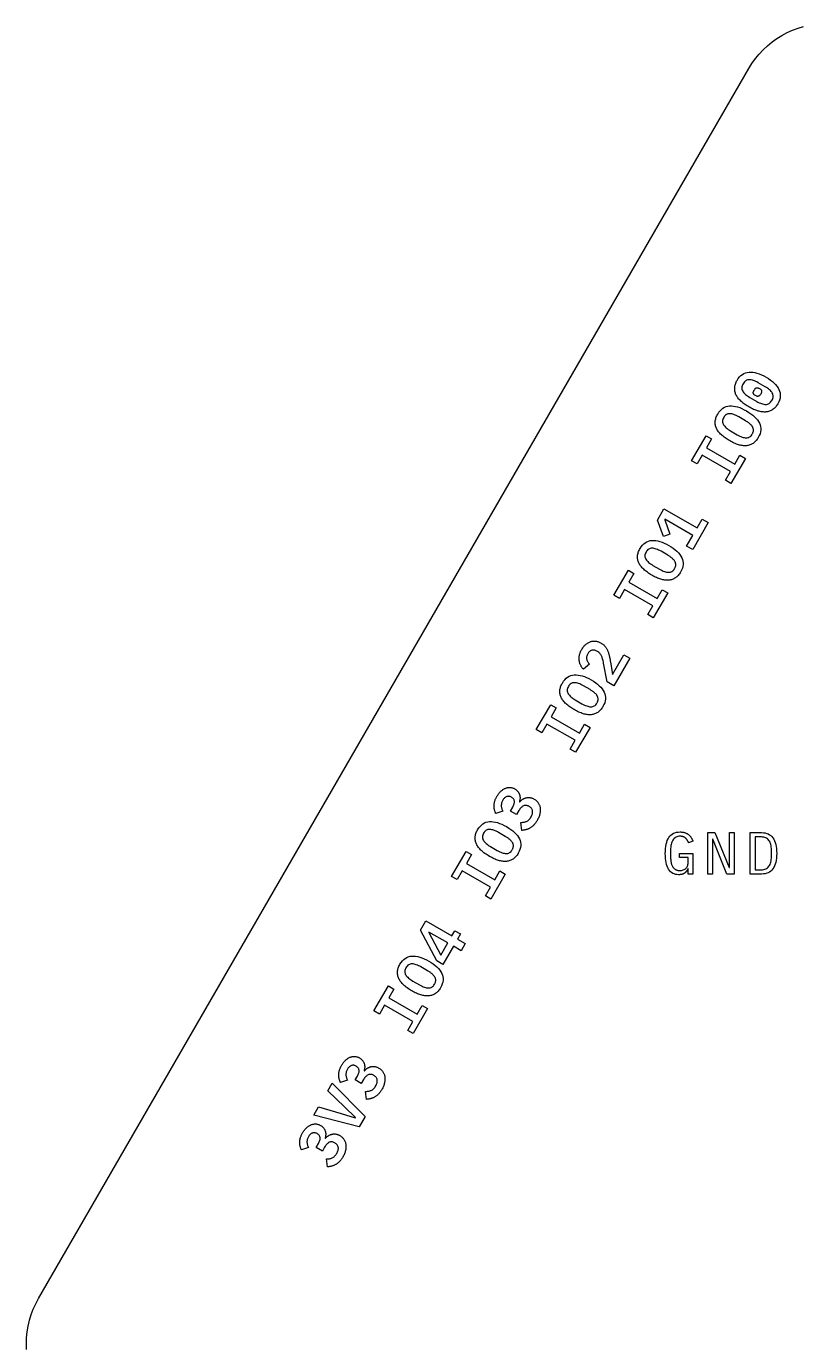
# Model space of a CAD drawing. Header units: metres. Extents: x 0 to 107, y 0 to 94.
# Drawn here: x 0 to 27.52, y 46.77 to 93.42 of the extents above; entities that cross this region are included whole.
import ezdxf

# ---------------------------------------------------------------- set-up
doc = ezdxf.new("R2010")
doc.units = ezdxf.units.M
doc.layers.add('ENGRAVE', color=7, linetype='Continuous')
doc.layers.add('OUTLINE', color=7, linetype='Continuous')

msp = doc.modelspace()

# ---------------------------------------------------------------- linework, layer by layer
at = {"layer": 'ENGRAVE'}
for points in [[(26.34, 79.802), (26.311, 79.79), (26.282, 79.781), (26.251, 79.773), (26.22, 79.768), (26.188, 79.764), (26.155, 79.762), (26.122, 79.761), (26.088, 79.763), (26.053, 79.766), (26.018, 79.771), (25.982, 79.778), (25.945, 79.787), (25.908, 79.798), (25.87, 79.81), (25.831, 79.824), (25.791, 79.84), (25.751, 79.857), (25.711, 79.876), (25.67, 79.897), (25.628, 79.919), (25.585, 79.943), (25.544, 79.968), (25.504, 79.993), (25.466, 80.018), (25.429, 80.043), (25.394, 80.069), (25.361, 80.096), (25.329, 80.122), (25.299, 80.149), (25.271, 80.177), (25.245, 80.204), (25.221, 80.232), (25.198, 80.26), (25.178, 80.288), (25.159, 80.317), (25.143, 80.346), (25.128, 80.375), (25.116, 80.405), (25.105, 80.435), (25.097, 80.465), (25.09, 80.496), (25.085, 80.526), (25.082, 80.558), (25.082, 80.589), (25.083, 80.621), (25.086, 80.653), (25.092, 80.685), (25.099, 80.718), (25.109, 80.751), (25.121, 80.784), (25.135, 80.817), (25.151, 80.85), (25.17, 80.884), (25.21, 80.948), (25.255, 81.004), (25.302, 81.052), (25.353, 81.092), (25.407, 81.124), (25.464, 81.148), (25.525, 81.165), (25.589, 81.173), (25.656, 81.174), (25.725, 81.169), (25.797, 81.157), (25.871, 81.138), (25.948, 81.112), (26.027, 81.08), (26.108, 81.041), (26.192, 80.995), (26.274, 80.945), (26.349, 80.894), (26.416, 80.842), (26.477, 80.788), (26.53, 80.733), (26.577, 80.677), (26.616, 80.62), (26.649, 80.561), (26.673, 80.502), (26.689, 80.441), (26.697, 80.379), (26.696, 80.316), (26.687, 80.252), (26.669, 80.187), (26.643, 80.121), (26.608, 80.054), (26.588, 80.021), (26.567, 79.99), (26.545, 79.961), (26.523, 79.934), (26.499, 79.909), (26.475, 79.887), (26.449, 79.866), (26.423, 79.847), (26.396, 79.83), (26.369, 79.815), (26.34, 79.802)], [(26.346, 80.522), (26.316, 80.551), (26.283, 80.578), (26.247, 80.605), (26.206, 80.632), (26.163, 80.659), (25.916, 80.801), (25.871, 80.826), (25.828, 80.847), (25.786, 80.865), (25.746, 80.88), (25.707, 80.891), (25.669, 80.899), (25.633, 80.904), (25.598, 80.906), (25.565, 80.904), (25.533, 80.897), (25.503, 80.886), (25.475, 80.871), (25.449, 80.851), (25.424, 80.826), (25.4, 80.797), (25.379, 80.763), (25.361, 80.728), (25.347, 80.693), (25.338, 80.659), (25.334, 80.626), (25.335, 80.594), (25.34, 80.562), (25.35, 80.532), (25.365, 80.502), (25.384, 80.473), (25.406, 80.444), (25.432, 80.415), (25.462, 80.387), (25.495, 80.36), (25.531, 80.332), (25.571, 80.306), (25.615, 80.279), (25.862, 80.137), (25.906, 80.112), (25.949, 80.091), (25.991, 80.073), (26.032, 80.058), (26.071, 80.047), (26.108, 80.038), (26.145, 80.033), (26.179, 80.032), (26.213, 80.034), (26.244, 80.04), (26.274, 80.051), (26.302, 80.067), (26.329, 80.087), (26.354, 80.112), (26.377, 80.141), (26.399, 80.174), (26.417, 80.21), (26.431, 80.245), (26.439, 80.278), (26.444, 80.312), (26.443, 80.344), (26.438, 80.375), (26.428, 80.406), (26.413, 80.436), (26.394, 80.465), (26.371, 80.494), (26.346, 80.522)], [(25.901, 80.317), (25.891, 80.317), (25.88, 80.318), (25.87, 80.32), (25.86, 80.323), (25.849, 80.328), (25.839, 80.333), (25.796, 80.358), (25.786, 80.364), (25.777, 80.371), (25.77, 80.378), (25.763, 80.386), (25.756, 80.395), (25.751, 80.404), (25.747, 80.414), (25.743, 80.424), (25.741, 80.435), (25.74, 80.447), (25.741, 80.46), (25.744, 80.474), (25.748, 80.488), (25.754, 80.504), (25.762, 80.52), (25.771, 80.537), (25.781, 80.553), (25.792, 80.568), (25.802, 80.581), (25.812, 80.592), (25.823, 80.601), (25.833, 80.608), (25.844, 80.614), (25.855, 80.617), (25.866, 80.619), (25.876, 80.621), (25.887, 80.621), (25.897, 80.62), (25.908, 80.618), (25.918, 80.614), (25.928, 80.61), (25.938, 80.605), (25.982, 80.58), (25.992, 80.574), (26, 80.567), (26.008, 80.56), (26.015, 80.552), (26.021, 80.543), (26.026, 80.534), (26.031, 80.524), (26.034, 80.514), (26.036, 80.503), (26.037, 80.491), (26.036, 80.478), (26.033, 80.464), (26.029, 80.45), (26.023, 80.434), (26.016, 80.418), (26.006, 80.401), (25.996, 80.385), (25.986, 80.37), (25.976, 80.357), (25.965, 80.346), (25.955, 80.337), (25.944, 80.33), (25.933, 80.324), (25.923, 80.321), (25.912, 80.318), (25.901, 80.317)], [(25.706, 78.635), (25.679, 78.62), (25.65, 78.607), (25.621, 78.595), (25.592, 78.586), (25.561, 78.578), (25.53, 78.572), (25.498, 78.568), (25.465, 78.566), (25.432, 78.566), (25.398, 78.568), (25.363, 78.571), (25.328, 78.576), (25.292, 78.583), (25.255, 78.592), (25.218, 78.603), (25.18, 78.615), (25.141, 78.629), (25.101, 78.645), (25.061, 78.662), (25.021, 78.681), (24.98, 78.702), (24.938, 78.724), (24.895, 78.748), (24.854, 78.773), (24.814, 78.797), (24.776, 78.823), (24.739, 78.848), (24.704, 78.874), (24.671, 78.901), (24.639, 78.927), (24.609, 78.954), (24.581, 78.981), (24.555, 79.009), (24.531, 79.037), (24.508, 79.065), (24.488, 79.093), (24.469, 79.122), (24.453, 79.151), (24.438, 79.18), (24.426, 79.21), (24.415, 79.24), (24.407, 79.27), (24.4, 79.3), (24.395, 79.331), (24.392, 79.362), (24.392, 79.394), (24.393, 79.426), (24.396, 79.458), (24.402, 79.49), (24.409, 79.523), (24.419, 79.555), (24.431, 79.588), (24.445, 79.622), (24.461, 79.655), (24.48, 79.689), (24.52, 79.753), (24.565, 79.809), (24.612, 79.857), (24.663, 79.897), (24.717, 79.929), (24.774, 79.953), (24.835, 79.97), (24.899, 79.978), (24.966, 79.979), (25.035, 79.974), (25.107, 79.961), (25.181, 79.943), (25.258, 79.917), (25.337, 79.885), (25.418, 79.845), (25.502, 79.8), (25.584, 79.75), (25.659, 79.699), (25.726, 79.646), (25.787, 79.593), (25.84, 79.538), (25.887, 79.482), (25.926, 79.425), (25.959, 79.366), (25.983, 79.307), (25.999, 79.246), (26.007, 79.184), (26.006, 79.121), (25.997, 79.057), (25.979, 78.992), (25.953, 78.926), (25.918, 78.859), (25.898, 78.826), (25.877, 78.795), (25.855, 78.766), (25.833, 78.739), (25.809, 78.714), (25.785, 78.691), (25.759, 78.671), (25.733, 78.652), (25.706, 78.635)], [(25.745, 79.13), (25.744, 79.146), (25.741, 79.161), (25.738, 79.177), (25.733, 79.192), (25.728, 79.206), (25.721, 79.221), (25.713, 79.236), (25.704, 79.25), (25.695, 79.264), (25.684, 79.279), (25.672, 79.293), (25.659, 79.307), (25.646, 79.321), (25.631, 79.334), (25.615, 79.348), (25.598, 79.362), (25.581, 79.375), (25.563, 79.389), (25.544, 79.402), (25.524, 79.416), (25.503, 79.429), (25.482, 79.442), (25.46, 79.455), (25.223, 79.592), (25.179, 79.616), (25.136, 79.637), (25.095, 79.656), (25.055, 79.671), (25.016, 79.683), (24.979, 79.692), (24.943, 79.697), (24.909, 79.7), (24.876, 79.699), (24.844, 79.694), (24.815, 79.684), (24.787, 79.669), (24.761, 79.65), (24.737, 79.627), (24.714, 79.598), (24.693, 79.566), (24.675, 79.531), (24.662, 79.498), (24.654, 79.465), (24.65, 79.433), (24.652, 79.401), (24.658, 79.371), (24.669, 79.341), (24.684, 79.312), (24.704, 79.283), (24.727, 79.255), (24.753, 79.227), (24.783, 79.2), (24.816, 79.173), (24.853, 79.146), (24.892, 79.12), (24.936, 79.094), (25.175, 78.956), (25.219, 78.931), (25.261, 78.91), (25.303, 78.892), (25.343, 78.877), (25.381, 78.865), (25.419, 78.856), (25.455, 78.85), (25.489, 78.847), (25.522, 78.848), (25.553, 78.854), (25.583, 78.864), (25.611, 78.878), (25.637, 78.897), (25.661, 78.921), (25.684, 78.949), (25.705, 78.982), (25.714, 78.999), (25.722, 79.016), (25.729, 79.033), (25.735, 79.05), (25.74, 79.066), (25.743, 79.083), (25.745, 79.099), (25.746, 79.115), (25.745, 79.13)], [(25.083, 77.919), (25.264, 78.232), (25.459, 78.119), (24.949, 77.235), (24.753, 77.348), (24.934, 77.661), (23.934, 78.238), (23.754, 77.925), (23.558, 78.038), (24.069, 78.922), (24.264, 78.809), (24.084, 78.497), (25.083, 77.919)], [(23.752, 75.655), (23.934, 75.969), (24.147, 75.846), (23.594, 74.888), (23.38, 75.011), (23.601, 75.394), (22.613, 75.964), (22.603, 75.946), (22.787, 75.436), (22.555, 75.352), (22.344, 75.934), (22.575, 76.334), (23.752, 75.655)], [(22.929, 73.857), (22.9, 73.843), (22.871, 73.832), (22.842, 73.823), (22.811, 73.815), (22.78, 73.809), (22.748, 73.805), (22.715, 73.803), (22.682, 73.803), (22.648, 73.805), (22.613, 73.808), (22.578, 73.813), (22.542, 73.82), (22.505, 73.829), (22.468, 73.84), (22.43, 73.852), (22.391, 73.866), (22.351, 73.882), (22.311, 73.899), (22.271, 73.918), (22.23, 73.939), (22.188, 73.961), (22.145, 73.985), (22.104, 74.009), (22.064, 74.034), (22.026, 74.06), (21.989, 74.085), (21.954, 74.111), (21.921, 74.137), (21.889, 74.164), (21.859, 74.191), (21.831, 74.218), (21.805, 74.246), (21.781, 74.274), (21.758, 74.302), (21.738, 74.33), (21.719, 74.359), (21.703, 74.388), (21.688, 74.417), (21.676, 74.447), (21.665, 74.477), (21.657, 74.507), (21.65, 74.537), (21.645, 74.568), (21.642, 74.599), (21.642, 74.631), (21.643, 74.663), (21.646, 74.695), (21.652, 74.727), (21.659, 74.759), (21.669, 74.792), (21.681, 74.825), (21.695, 74.859), (21.711, 74.892), (21.73, 74.926), (21.77, 74.99), (21.815, 75.045), (21.862, 75.093), (21.913, 75.134), (21.967, 75.166), (22.024, 75.19), (22.085, 75.206), (22.149, 75.215), (22.216, 75.216), (22.285, 75.211), (22.357, 75.198), (22.431, 75.179), (22.508, 75.154), (22.587, 75.121), (22.668, 75.082), (22.752, 75.036), (22.834, 74.987), (22.909, 74.936), (22.976, 74.883), (23.037, 74.83), (23.09, 74.775), (23.137, 74.719), (23.176, 74.662), (23.209, 74.603), (23.233, 74.543), (23.249, 74.483), (23.257, 74.421), (23.256, 74.358), (23.247, 74.294), (23.229, 74.229), (23.203, 74.163), (23.168, 74.095), (23.148, 74.063), (23.127, 74.032), (23.105, 74.003), (23.083, 73.976), (23.059, 73.951), (23.035, 73.928), (23.009, 73.907), (22.983, 73.889), (22.956, 73.872), (22.929, 73.857)], [(22.994, 74.383), (22.991, 74.398), (22.988, 74.413), (22.983, 74.429), (22.978, 74.443), (22.971, 74.458), (22.963, 74.473), (22.954, 74.487), (22.945, 74.501), (22.934, 74.515), (22.922, 74.529), (22.909, 74.544), (22.896, 74.557), (22.881, 74.571), (22.865, 74.585), (22.848, 74.599), (22.831, 74.612), (22.813, 74.626), (22.794, 74.639), (22.774, 74.652), (22.753, 74.666), (22.732, 74.679), (22.71, 74.692), (22.473, 74.829), (22.429, 74.853), (22.386, 74.874), (22.345, 74.892), (22.305, 74.907), (22.266, 74.92), (22.229, 74.928), (22.193, 74.934), (22.159, 74.937), (22.126, 74.936), (22.094, 74.931), (22.065, 74.921), (22.037, 74.906), (22.011, 74.887), (21.987, 74.863), (21.964, 74.835), (21.943, 74.803), (21.925, 74.768), (21.912, 74.735), (21.904, 74.702), (21.9, 74.67), (21.902, 74.638), (21.908, 74.608), (21.919, 74.578), (21.934, 74.549), (21.954, 74.52), (21.977, 74.492), (22.003, 74.464), (22.033, 74.437), (22.066, 74.41), (22.103, 74.383), (22.142, 74.357), (22.186, 74.331), (22.425, 74.193), (22.469, 74.168), (22.511, 74.147), (22.553, 74.129), (22.593, 74.114), (22.631, 74.102), (22.669, 74.093), (22.705, 74.087), (22.739, 74.084), (22.772, 74.085), (22.803, 74.091), (22.833, 74.101), (22.861, 74.115), (22.887, 74.134), (22.911, 74.158), (22.934, 74.186), (22.955, 74.219), (22.964, 74.236), (22.972, 74.253), (22.979, 74.27), (22.985, 74.287), (22.99, 74.303), (22.993, 74.32), (22.995, 74.336), (22.996, 74.352), (22.995, 74.367), (22.994, 74.383)], [(21.334, 73.734), (22.333, 73.156), (22.514, 73.469), (22.709, 73.356), (22.199, 72.472), (22.003, 72.585), (22.184, 72.897), (21.184, 73.475), (21.004, 73.162), (20.808, 73.275), (21.319, 74.159), (21.514, 74.046), (21.334, 73.734)], [(20.384, 71.077), (20.373, 71.105), (20.361, 71.131), (20.348, 71.155), (20.335, 71.178), (20.319, 71.199), (20.303, 71.219), (20.285, 71.237), (20.266, 71.253), (20.245, 71.269), (20.224, 71.282), (20.204, 71.294), (20.179, 71.307), (20.155, 71.317), (20.131, 71.325), (20.108, 71.33), (20.085, 71.333), (20.063, 71.333), (20.041, 71.331), (20.02, 71.325), (20, 71.318), (19.98, 71.308), (19.961, 71.296), (19.943, 71.281), (19.926, 71.264), (19.909, 71.245), (19.893, 71.224), (19.879, 71.2), (19.864, 71.173), (19.853, 71.146), (19.844, 71.12), (19.838, 71.095), (19.835, 71.07), (19.834, 71.045), (19.837, 71.021), (19.842, 70.998), (19.849, 70.975), (19.858, 70.953), (19.868, 70.931), (19.88, 70.91), (19.893, 70.889), (19.907, 70.869), (19.923, 70.849), (19.941, 70.829), (19.724, 70.652), (19.711, 70.667), (19.698, 70.683), (19.685, 70.7), (19.673, 70.717), (19.662, 70.734), (19.651, 70.752), (19.64, 70.771), (19.63, 70.79), (19.621, 70.809), (19.612, 70.829), (19.604, 70.849), (19.597, 70.87), (19.591, 70.891), (19.586, 70.912), (19.582, 70.933), (19.578, 70.955), (19.575, 70.977), (19.574, 71), (19.573, 71.023), (19.573, 71.047), (19.575, 71.07), (19.577, 71.094), (19.58, 71.119), (19.585, 71.144), (19.59, 71.169), (19.597, 71.194), (19.605, 71.22), (19.615, 71.246), (19.626, 71.272), (19.638, 71.298), (19.651, 71.325), (19.666, 71.352), (19.683, 71.379), (19.699, 71.405), (19.717, 71.429), (19.735, 71.453), (19.753, 71.475), (19.772, 71.495), (19.792, 71.514), (19.812, 71.532), (19.832, 71.549), (19.853, 71.564), (19.873, 71.578), (19.895, 71.591), (19.916, 71.602), (19.938, 71.612), (19.96, 71.621), (19.982, 71.629), (20.004, 71.635), (20.027, 71.641), (20.049, 71.644), (20.072, 71.647), (20.095, 71.648), (20.118, 71.648), (20.141, 71.647), (20.165, 71.644), (20.188, 71.641), (20.211, 71.636), (20.234, 71.629), (20.257, 71.622), (20.28, 71.613), (20.303, 71.603), (20.325, 71.592), (20.348, 71.58), (20.369, 71.567), (20.389, 71.554), (20.408, 71.54), (20.426, 71.526), (20.443, 71.511), (20.46, 71.495), (20.475, 71.479), (20.49, 71.462), (20.503, 71.445), (20.516, 71.427), (20.529, 71.408), (20.541, 71.39), (20.552, 71.37), (20.563, 71.35), (20.573, 71.33), (20.583, 71.309), (20.592, 71.287), (20.6, 71.265), (20.609, 71.243), (20.616, 71.22), (20.623, 71.197), (20.63, 71.173), (20.637, 71.149), (20.642, 71.124), (20.648, 71.099), (20.653, 71.074), (20.658, 71.048), (20.663, 71.022), (20.668, 70.996), (20.672, 70.969), (20.677, 70.942), (20.681, 70.915), (20.751, 70.471), (21.152, 71.166), (21.371, 71.039), (20.806, 70.059), (20.563, 70.2), (20.44, 70.865), (20.432, 70.906), (20.423, 70.944), (20.414, 70.981), (20.404, 71.015), (20.394, 71.047), (20.384, 71.077)], [(20.179, 69.093), (20.15, 69.08), (20.121, 69.069), (20.092, 69.059), (20.061, 69.052), (20.03, 69.046), (19.998, 69.042), (19.965, 69.04), (19.932, 69.04), (19.898, 69.041), (19.863, 69.045), (19.828, 69.05), (19.792, 69.057), (19.755, 69.066), (19.718, 69.077), (19.68, 69.089), (19.641, 69.103), (19.601, 69.119), (19.561, 69.136), (19.521, 69.155), (19.48, 69.175), (19.438, 69.198), (19.395, 69.222), (19.354, 69.246), (19.314, 69.271), (19.276, 69.296), (19.239, 69.322), (19.204, 69.348), (19.171, 69.374), (19.139, 69.401), (19.109, 69.428), (19.081, 69.455), (19.055, 69.483), (19.031, 69.511), (19.008, 69.539), (18.988, 69.567), (18.969, 69.596), (18.953, 69.625), (18.938, 69.654), (18.926, 69.684), (18.915, 69.713), (18.907, 69.744), (18.9, 69.774), (18.895, 69.805), (18.892, 69.836), (18.892, 69.868), (18.893, 69.899), (18.896, 69.931), (18.902, 69.964), (18.909, 69.996), (18.919, 70.029), (18.931, 70.062), (18.945, 70.095), (18.961, 70.129), (18.98, 70.163), (19.02, 70.226), (19.065, 70.282), (19.112, 70.33), (19.163, 70.37), (19.217, 70.403), (19.274, 70.427), (19.335, 70.443), (19.399, 70.452), (19.466, 70.453), (19.535, 70.447), (19.607, 70.435), (19.681, 70.416), (19.758, 70.391), (19.837, 70.358), (19.918, 70.319), (20.002, 70.273), (20.084, 70.224), (20.159, 70.173), (20.226, 70.12), (20.287, 70.067), (20.34, 70.012), (20.387, 69.956), (20.426, 69.899), (20.459, 69.84), (20.483, 69.78), (20.499, 69.719), (20.507, 69.658), (20.506, 69.595), (20.497, 69.531), (20.479, 69.466), (20.453, 69.4), (20.418, 69.332), (20.398, 69.299), (20.377, 69.269), (20.355, 69.24), (20.333, 69.213), (20.309, 69.188), (20.285, 69.165), (20.259, 69.144), (20.233, 69.125), (20.206, 69.109), (20.179, 69.093)], [(20.244, 69.62), (20.241, 69.635), (20.238, 69.65), (20.233, 69.665), (20.228, 69.68), (20.221, 69.695), (20.213, 69.709), (20.204, 69.724), (20.195, 69.738), (20.184, 69.752), (20.172, 69.766), (20.159, 69.78), (20.146, 69.794), (20.131, 69.808), (20.115, 69.822), (20.098, 69.836), (20.081, 69.849), (20.063, 69.863), (20.044, 69.876), (20.024, 69.889), (20.003, 69.903), (19.982, 69.916), (19.96, 69.929), (19.723, 70.065), (19.679, 70.09), (19.636, 70.111), (19.595, 70.129), (19.555, 70.144), (19.516, 70.156), (19.479, 70.165), (19.443, 70.171), (19.409, 70.174), (19.376, 70.173), (19.344, 70.167), (19.315, 70.157), (19.287, 70.143), (19.261, 70.124), (19.237, 70.1), (19.214, 70.072), (19.193, 70.04), (19.175, 70.005), (19.162, 69.971), (19.154, 69.939), (19.15, 69.906), (19.152, 69.875), (19.158, 69.844), (19.169, 69.815), (19.184, 69.786), (19.204, 69.757), (19.227, 69.729), (19.253, 69.701), (19.283, 69.674), (19.316, 69.647), (19.353, 69.62), (19.392, 69.594), (19.436, 69.568), (19.675, 69.43), (19.719, 69.405), (19.761, 69.384), (19.803, 69.366), (19.843, 69.351), (19.881, 69.339), (19.919, 69.33), (19.955, 69.324), (19.989, 69.321), (20.022, 69.322), (20.053, 69.327), (20.083, 69.338), (20.111, 69.352), (20.137, 69.371), (20.161, 69.395), (20.184, 69.423), (20.205, 69.455), (20.214, 69.473), (20.222, 69.49), (20.229, 69.507), (20.235, 69.524), (20.24, 69.54), (20.243, 69.556), (20.245, 69.572), (20.246, 69.588), (20.245, 69.604), (20.244, 69.62)], [(18.764, 69.283), (18.584, 68.97), (19.583, 68.393), (19.764, 68.706), (19.959, 68.593), (19.449, 67.709), (19.253, 67.822), (19.434, 68.134), (18.434, 68.712), (18.254, 68.399), (18.058, 68.512), (18.569, 69.396), (18.764, 69.283)], [(17.275, 66.002), (17.268, 66.022), (17.259, 66.04), (17.249, 66.057), (17.236, 66.073), (17.222, 66.087), (17.206, 66.1), (17.188, 66.112), (17.174, 66.12), (17.153, 66.131), (17.132, 66.14), (17.111, 66.146), (17.09, 66.15), (17.069, 66.151), (17.049, 66.15), (17.028, 66.146), (17.008, 66.14), (16.988, 66.132), (16.969, 66.121), (16.951, 66.108), (16.933, 66.093), (16.916, 66.076), (16.9, 66.057), (16.885, 66.035), (16.87, 66.012), (16.857, 65.988), (16.846, 65.964), (16.837, 65.94), (16.829, 65.916), (16.823, 65.891), (16.819, 65.867), (16.817, 65.843), (16.817, 65.819), (16.818, 65.795), (16.821, 65.77), (16.826, 65.746), (16.831, 65.722), (16.839, 65.697), (16.847, 65.673), (16.858, 65.649), (16.869, 65.624), (16.62, 65.542), (16.614, 65.558), (16.607, 65.574), (16.601, 65.591), (16.596, 65.607), (16.59, 65.624), (16.585, 65.641), (16.581, 65.658), (16.576, 65.675), (16.572, 65.693), (16.569, 65.71), (16.566, 65.728), (16.564, 65.746), (16.562, 65.764), (16.561, 65.782), (16.561, 65.801), (16.561, 65.819), (16.562, 65.838), (16.563, 65.857), (16.565, 65.876), (16.568, 65.895), (16.571, 65.915), (16.575, 65.934), (16.58, 65.954), (16.585, 65.974), (16.591, 65.994), (16.598, 66.015), (16.606, 66.035), (16.615, 66.056), (16.625, 66.078), (16.635, 66.099), (16.647, 66.121), (16.659, 66.144), (16.675, 66.17), (16.691, 66.194), (16.707, 66.218), (16.724, 66.241), (16.741, 66.263), (16.759, 66.284), (16.778, 66.304), (16.796, 66.324), (16.816, 66.341), (16.835, 66.358), (16.855, 66.374), (16.874, 66.388), (16.895, 66.401), (16.915, 66.413), (16.936, 66.424), (16.956, 66.433), (16.978, 66.441), (16.999, 66.448), (17.02, 66.454), (17.041, 66.458), (17.063, 66.462), (17.084, 66.464), (17.106, 66.465), (17.127, 66.464), (17.149, 66.463), (17.171, 66.46), (17.192, 66.455), (17.213, 66.45), (17.235, 66.442), (17.256, 66.434), (17.277, 66.424), (17.298, 66.412), (17.314, 66.403), (17.329, 66.393), (17.344, 66.382), (17.357, 66.371), (17.37, 66.359), (17.383, 66.347), (17.394, 66.335), (17.405, 66.322), (17.415, 66.308), (17.424, 66.295), (17.432, 66.281), (17.44, 66.267), (17.447, 66.253), (17.454, 66.238), (17.459, 66.224), (17.464, 66.209), (17.469, 66.194), (17.472, 66.179), (17.475, 66.163), (17.478, 66.148), (17.479, 66.132), (17.481, 66.117), (17.481, 66.101), (17.481, 66.085), (17.48, 66.069), (17.478, 66.053), (17.476, 66.037), (17.474, 66.022), (17.471, 66.006), (17.467, 65.99), (17.463, 65.974), (17.458, 65.959), (17.468, 65.953), (17.48, 65.966), (17.493, 65.979), (17.505, 65.992), (17.518, 66.004), (17.532, 66.015), (17.545, 66.026), (17.559, 66.036), (17.574, 66.046), (17.588, 66.055), (17.603, 66.064), (17.618, 66.072), (17.633, 66.079), (17.649, 66.085), (17.664, 66.091), (17.68, 66.096), (17.696, 66.1), (17.713, 66.103), (17.729, 66.106), (17.746, 66.108), (17.763, 66.109), (17.781, 66.11), (17.798, 66.109), (17.816, 66.108), (17.834, 66.106), (17.852, 66.103), (17.87, 66.099), (17.888, 66.094), (17.907, 66.087), (17.925, 66.08), (17.943, 66.072), (17.962, 66.063), (17.98, 66.053), (18.002, 66.039), (18.024, 66.025), (18.044, 66.009), (18.062, 65.993), (18.08, 65.976), (18.096, 65.958), (18.112, 65.939), (18.126, 65.919), (18.138, 65.898), (18.15, 65.877), (18.16, 65.855), (18.169, 65.833), (18.177, 65.81), (18.184, 65.786), (18.189, 65.762), (18.194, 65.737), (18.196, 65.712), (18.198, 65.687), (18.198, 65.661), (18.197, 65.634), (18.195, 65.607), (18.192, 65.58), (18.187, 65.552), (18.181, 65.524), (18.173, 65.496), (18.165, 65.467), (18.155, 65.438), (18.143, 65.409), (18.131, 65.38), (18.117, 65.351), (18.101, 65.321), (18.085, 65.291), (18.07, 65.267), (18.056, 65.244), (18.041, 65.222), (18.025, 65.2), (18.01, 65.18), (17.994, 65.161), (17.978, 65.143), (17.962, 65.126), (17.945, 65.11), (17.928, 65.095), (17.912, 65.081), (17.895, 65.067), (17.878, 65.055), (17.86, 65.043), (17.843, 65.032), (17.825, 65.022), (17.808, 65.012), (17.79, 65.003), (17.772, 64.995), (17.755, 64.988), (17.737, 64.981), (17.719, 64.976), (17.701, 64.97), (17.683, 64.966), (17.665, 64.962), (17.647, 64.958), (17.629, 64.955), (17.612, 64.952), (17.594, 64.949), (17.576, 64.947), (17.559, 64.945), (17.542, 64.944), (17.504, 65.223), (17.532, 65.224), (17.559, 65.226), (17.585, 65.23), (17.611, 65.234), (17.637, 65.239), (17.662, 65.246), (17.686, 65.254), (17.71, 65.262), (17.733, 65.273), (17.755, 65.286), (17.776, 65.302), (17.797, 65.321), (17.817, 65.342), (17.836, 65.365), (17.854, 65.391), (17.872, 65.42), (17.888, 65.449), (17.901, 65.478), (17.912, 65.506), (17.919, 65.533), (17.925, 65.56), (17.927, 65.586), (17.927, 65.611), (17.924, 65.636), (17.918, 65.659), (17.91, 65.681), (17.899, 65.702), (17.886, 65.722), (17.871, 65.74), (17.852, 65.758), (17.832, 65.774), (17.809, 65.788), (17.793, 65.797), (17.769, 65.81), (17.745, 65.819), (17.722, 65.825), (17.698, 65.829), (17.675, 65.829), (17.652, 65.826), (17.629, 65.821), (17.606, 65.812), (17.584, 65.801), (17.562, 65.787), (17.54, 65.77), (17.519, 65.75), (17.499, 65.728), (17.479, 65.703), (17.46, 65.675), (17.441, 65.644), (17.361, 65.505), (17.144, 65.63), (17.223, 65.768), (17.24, 65.799), (17.254, 65.828), (17.265, 65.856), (17.273, 65.884), (17.279, 65.91), (17.282, 65.935), (17.282, 65.958), (17.28, 65.981), (17.275, 66.002)], [(17.179, 63.897), (17.15, 63.884), (17.121, 63.873), (17.092, 63.863), (17.061, 63.856), (17.03, 63.85), (16.998, 63.846), (16.965, 63.844), (16.932, 63.844), (16.898, 63.845), (16.863, 63.849), (16.828, 63.854), (16.792, 63.861), (16.755, 63.87), (16.718, 63.88), (16.68, 63.893), (16.641, 63.907), (16.601, 63.922), (16.561, 63.94), (16.521, 63.959), (16.48, 63.979), (16.438, 64.002), (16.395, 64.025), (16.354, 64.05), (16.314, 64.075), (16.276, 64.1), (16.239, 64.126), (16.204, 64.152), (16.171, 64.178), (16.139, 64.205), (16.109, 64.232), (16.081, 64.259), (16.055, 64.287), (16.031, 64.314), (16.008, 64.343), (15.988, 64.371), (15.969, 64.4), (15.953, 64.429), (15.938, 64.458), (15.926, 64.487), (15.915, 64.517), (15.907, 64.548), (15.9, 64.578), (15.895, 64.609), (15.892, 64.64), (15.892, 64.671), (15.893, 64.703), (15.896, 64.735), (15.902, 64.768), (15.909, 64.8), (15.919, 64.833), (15.931, 64.866), (15.945, 64.899), (15.961, 64.933), (15.98, 64.966), (16.02, 65.03), (16.065, 65.086), (16.112, 65.134), (16.163, 65.174), (16.217, 65.206), (16.274, 65.231), (16.335, 65.247), (16.399, 65.256), (16.466, 65.257), (16.535, 65.251), (16.607, 65.239), (16.681, 65.22), (16.758, 65.194), (16.837, 65.162), (16.918, 65.123), (17.002, 65.077), (17.084, 65.027), (17.159, 64.976), (17.226, 64.924), (17.287, 64.871), (17.34, 64.816), (17.387, 64.76), (17.426, 64.702), (17.459, 64.644), (17.483, 64.584), (17.499, 64.523), (17.507, 64.461), (17.506, 64.399), (17.497, 64.335), (17.479, 64.269), (17.453, 64.203), (17.418, 64.136), (17.398, 64.103), (17.377, 64.072), (17.355, 64.044), (17.333, 64.017), (17.309, 63.992), (17.285, 63.969), (17.259, 63.948), (17.233, 63.929), (17.206, 63.912), (17.179, 63.897)], [(17.244, 64.424), (17.241, 64.439), (17.238, 64.454), (17.233, 64.469), (17.228, 64.484), (17.221, 64.499), (17.213, 64.513), (17.204, 64.528), (17.195, 64.542), (17.184, 64.556), (17.172, 64.57), (17.159, 64.584), (17.146, 64.598), (17.131, 64.612), (17.115, 64.626), (17.098, 64.639), (17.081, 64.653), (17.063, 64.667), (17.044, 64.68), (17.024, 64.693), (17.003, 64.706), (16.982, 64.719), (16.96, 64.732), (16.723, 64.869), (16.679, 64.894), (16.636, 64.915), (16.595, 64.933), (16.555, 64.948), (16.516, 64.96), (16.479, 64.969), (16.443, 64.975), (16.409, 64.978), (16.376, 64.977), (16.344, 64.971), (16.315, 64.961), (16.287, 64.947), (16.261, 64.928), (16.237, 64.904), (16.214, 64.876), (16.193, 64.843), (16.175, 64.809), (16.162, 64.775), (16.154, 64.742), (16.15, 64.71), (16.152, 64.679), (16.158, 64.648), (16.169, 64.618), (16.184, 64.589), (16.204, 64.561), (16.227, 64.533), (16.253, 64.505), (16.283, 64.478), (16.316, 64.451), (16.353, 64.424), (16.392, 64.397), (16.436, 64.371), (16.675, 64.233), (16.719, 64.209), (16.761, 64.188), (16.803, 64.17), (16.843, 64.154), (16.881, 64.142), (16.919, 64.133), (16.955, 64.128), (16.989, 64.125), (17.022, 64.126), (17.053, 64.131), (17.083, 64.141), (17.111, 64.156), (17.137, 64.175), (17.161, 64.199), (17.184, 64.227), (17.205, 64.259), (17.214, 64.277), (17.222, 64.294), (17.229, 64.311), (17.235, 64.327), (17.24, 64.344), (17.243, 64.36), (17.245, 64.376), (17.246, 64.392), (17.245, 64.408), (17.244, 64.424)], [(23.39, 63.521), (23.384, 63.511), (23.378, 63.502), (23.371, 63.492), (23.363, 63.483), (23.355, 63.474), (23.347, 63.465), (23.339, 63.457), (23.33, 63.449), (23.32, 63.441), (23.31, 63.434), (23.3, 63.427), (23.289, 63.42), (23.277, 63.414), (23.265, 63.408), (23.253, 63.402), (23.24, 63.397), (23.227, 63.392), (23.213, 63.387), (23.198, 63.383), (23.183, 63.38), (23.167, 63.378), (23.15, 63.376), (23.133, 63.374), (23.115, 63.373), (23.096, 63.373), (23.038, 63.376), (22.984, 63.385), (22.934, 63.4), (22.888, 63.421), (22.845, 63.448), (22.806, 63.482), (22.772, 63.521), (22.74, 63.566), (22.713, 63.617), (22.689, 63.673), (22.669, 63.735), (22.653, 63.801), (22.64, 63.873), (22.631, 63.95), (22.626, 64.033), (22.624, 64.12), (22.626, 64.212), (22.632, 64.298), (22.642, 64.378), (22.656, 64.453), (22.674, 64.522), (22.696, 64.585), (22.722, 64.642), (22.752, 64.694), (22.786, 64.74), (22.825, 64.779), (22.868, 64.813), (22.915, 64.84), (22.966, 64.862), (23.022, 64.877), (23.082, 64.886), (23.147, 64.889), (23.172, 64.889), (23.197, 64.887), (23.22, 64.885), (23.243, 64.882), (23.265, 64.878), (23.286, 64.874), (23.306, 64.868), (23.325, 64.862), (23.344, 64.855), (23.362, 64.847), (23.379, 64.839), (23.395, 64.83), (23.411, 64.82), (23.426, 64.81), (23.441, 64.8), (23.454, 64.788), (23.468, 64.777), (23.48, 64.764), (23.492, 64.752), (23.504, 64.739), (23.514, 64.726), (23.525, 64.712), (23.534, 64.699), (23.544, 64.684), (23.552, 64.67), (23.561, 64.655), (23.569, 64.641), (23.576, 64.626), (23.583, 64.612), (23.59, 64.597), (23.597, 64.582), (23.603, 64.568), (23.451, 64.498), (23.446, 64.51), (23.442, 64.522), (23.436, 64.534), (23.431, 64.545), (23.426, 64.557), (23.42, 64.568), (23.414, 64.579), (23.408, 64.59), (23.402, 64.6), (23.396, 64.611), (23.389, 64.621), (23.381, 64.63), (23.374, 64.64), (23.366, 64.648), (23.358, 64.657), (23.349, 64.665), (23.341, 64.673), (23.331, 64.681), (23.322, 64.688), (23.311, 64.695), (23.301, 64.701), (23.29, 64.707), (23.278, 64.712), (23.267, 64.717), (23.254, 64.721), (23.241, 64.725), (23.228, 64.728), (23.214, 64.731), (23.2, 64.733), (23.185, 64.735), (23.169, 64.735), (23.153, 64.736), (23.11, 64.734), (23.071, 64.727), (23.034, 64.717), (23, 64.703), (22.969, 64.684), (22.941, 64.661), (22.916, 64.634), (22.894, 64.603), (22.874, 64.569), (22.857, 64.532), (22.843, 64.492), (22.832, 64.449), (22.822, 64.404), (22.816, 64.355), (22.812, 64.304), (22.811, 64.251), (22.811, 64.024), (22.811, 63.996), (22.812, 63.969), (22.813, 63.943), (22.815, 63.918), (22.817, 63.893), (22.82, 63.868), (22.824, 63.844), (22.828, 63.821), (22.832, 63.799), (22.837, 63.777), (22.843, 63.756), (22.85, 63.736), (22.857, 63.716), (22.865, 63.698), (22.874, 63.68), (22.883, 63.663), (22.893, 63.646), (22.904, 63.631), (22.916, 63.617), (22.928, 63.603), (22.941, 63.591), (22.955, 63.579), (22.969, 63.568), (22.984, 63.559), (23, 63.55), (23.017, 63.543), (23.035, 63.536), (23.053, 63.531), (23.073, 63.527), (23.093, 63.524), (23.114, 63.523), (23.136, 63.522), (23.171, 63.523), (23.204, 63.527), (23.235, 63.534), (23.263, 63.543), (23.29, 63.556), (23.315, 63.57), (23.338, 63.588), (23.359, 63.608), (23.378, 63.63), (23.394, 63.654), (23.408, 63.68), (23.419, 63.707), (23.427, 63.735), (23.434, 63.766), (23.437, 63.797), (23.439, 63.831), (23.439, 63.982), (23.13, 63.982), (23.13, 64.123), (23.603, 64.123), (23.603, 63.398), (23.439, 63.398), (23.439, 63.593), (23.428, 63.593), (23.423, 63.583), (23.418, 63.572), (23.413, 63.562), (23.408, 63.552), (23.402, 63.542), (23.396, 63.532), (23.39, 63.521)], [(25.058, 64.864), (25.058, 63.398), (24.808, 63.398), (24.309, 64.633), (24.294, 64.633), (24.294, 63.398), (24.134, 63.398), (24.134, 64.864), (24.384, 64.864), (24.884, 63.629), (24.899, 63.629), (24.899, 64.864), (25.058, 64.864)], [(26.436, 64.679), (26.467, 64.63), (26.494, 64.576), (26.517, 64.515), (26.536, 64.45), (26.55, 64.378), (26.56, 64.301), (26.567, 64.219), (26.569, 64.131), (26.567, 64.043), (26.56, 63.96), (26.55, 63.884), (26.536, 63.812), (26.517, 63.747), (26.494, 63.686), (26.467, 63.632), (26.436, 63.583), (26.401, 63.54), (26.362, 63.502), (26.318, 63.47), (26.27, 63.444), (26.218, 63.424), (26.161, 63.41), (26.1, 63.401), (26.035, 63.398), (25.626, 63.398), (25.626, 64.864), (26.035, 64.864), (26.1, 64.861), (26.161, 64.852), (26.218, 64.838), (26.27, 64.818), (26.318, 64.792), (26.362, 64.76), (26.401, 64.722), (26.436, 64.679)], [(26.313, 63.705), (26.332, 63.74), (26.347, 63.779), (26.359, 63.82), (26.369, 63.865), (26.376, 63.913), (26.38, 63.963), (26.382, 64.018), (26.382, 64.244), (26.38, 64.298), (26.376, 64.349), (26.369, 64.397), (26.359, 64.442), (26.347, 64.483), (26.332, 64.522), (26.313, 64.557), (26.293, 64.589), (26.269, 64.617), (26.242, 64.642), (26.213, 64.663), (26.182, 64.68), (26.147, 64.693), (26.11, 64.703), (26.07, 64.709), (26.027, 64.711), (25.802, 64.711), (25.802, 63.551), (26.027, 63.551), (26.07, 63.553), (26.11, 63.559), (26.147, 63.568), (26.182, 63.582), (26.213, 63.599), (26.242, 63.62), (26.269, 63.645), (26.293, 63.673), (26.313, 63.705)], [(15.584, 63.774), (16.583, 63.197), (16.764, 63.51), (16.959, 63.397), (16.449, 62.513), (16.253, 62.625), (16.434, 62.938), (15.434, 63.515), (15.254, 63.203), (15.058, 63.315), (15.569, 64.2), (15.764, 64.087), (15.584, 63.774)], [(15.536, 60.933), (15.393, 60.684), (15.124, 60.839), (14.752, 60.195), (14.529, 60.324), (13.959, 61.411), (14.146, 61.735), (15.064, 61.205), (15.172, 61.392), (15.376, 61.275), (15.267, 61.088), (15.536, 60.933)], [(14.257, 61.339), (14.248, 61.323), (14.672, 60.526), (14.921, 60.956), (14.257, 61.339)], [(14.456, 59.149), (14.429, 59.134), (14.4, 59.121), (14.371, 59.11), (14.342, 59.1), (14.311, 59.093), (14.28, 59.087), (14.248, 59.083), (14.215, 59.081), (14.182, 59.081), (14.148, 59.082), (14.113, 59.086), (14.078, 59.091), (14.042, 59.098), (14.005, 59.107), (13.968, 59.117), (13.93, 59.13), (13.891, 59.144), (13.851, 59.159), (13.811, 59.177), (13.771, 59.196), (13.73, 59.216), (13.688, 59.238), (13.645, 59.262), (13.604, 59.287), (13.564, 59.312), (13.526, 59.337), (13.489, 59.363), (13.454, 59.389), (13.421, 59.415), (13.389, 59.442), (13.359, 59.469), (13.331, 59.496), (13.305, 59.523), (13.281, 59.551), (13.258, 59.579), (13.238, 59.608), (13.219, 59.636), (13.203, 59.665), (13.188, 59.695), (13.176, 59.724), (13.165, 59.754), (13.157, 59.784), (13.15, 59.815), (13.145, 59.846), (13.142, 59.877), (13.142, 59.908), (13.143, 59.94), (13.146, 59.972), (13.152, 60.004), (13.159, 60.037), (13.169, 60.07), (13.181, 60.103), (13.195, 60.136), (13.211, 60.17), (13.23, 60.203), (13.27, 60.267), (13.315, 60.323), (13.362, 60.371), (13.413, 60.411), (13.467, 60.443), (13.524, 60.468), (13.585, 60.484), (13.649, 60.492), (13.716, 60.494), (13.785, 60.488), (13.857, 60.476), (13.931, 60.457), (14.008, 60.431), (14.087, 60.399), (14.168, 60.36), (14.252, 60.314), (14.334, 60.264), (14.409, 60.213), (14.476, 60.161), (14.537, 60.107), (14.59, 60.053), (14.637, 59.997), (14.676, 59.939), (14.709, 59.881), (14.733, 59.821), (14.749, 59.76), (14.757, 59.698), (14.756, 59.635), (14.747, 59.571), (14.729, 59.506), (14.703, 59.44), (14.668, 59.373), (14.648, 59.34), (14.627, 59.309), (14.605, 59.28), (14.583, 59.254), (14.559, 59.229), (14.535, 59.206), (14.509, 59.185), (14.483, 59.166), (14.456, 59.149)], [(14.495, 59.645), (14.494, 59.66), (14.491, 59.676), (14.488, 59.691), (14.483, 59.706), (14.478, 59.721), (14.471, 59.736), (14.463, 59.75), (14.454, 59.764), (14.445, 59.779), (14.434, 59.793), (14.422, 59.807), (14.409, 59.821), (14.396, 59.835), (14.381, 59.849), (14.365, 59.863), (14.348, 59.876), (14.331, 59.89), (14.313, 59.903), (14.294, 59.917), (14.274, 59.93), (14.253, 59.943), (14.232, 59.956), (14.21, 59.969), (13.973, 60.106), (13.929, 60.131), (13.886, 60.152), (13.845, 60.17), (13.805, 60.185), (13.766, 60.197), (13.729, 60.206), (13.693, 60.212), (13.659, 60.215), (13.626, 60.214), (13.594, 60.208), (13.565, 60.198), (13.537, 60.184), (13.511, 60.165), (13.487, 60.141), (13.464, 60.113), (13.443, 60.08), (13.425, 60.046), (13.412, 60.012), (13.404, 59.979), (13.4, 59.947), (13.402, 59.916), (13.408, 59.885), (13.419, 59.855), (13.434, 59.826), (13.454, 59.798), (13.477, 59.77), (13.503, 59.742), (13.533, 59.714), (13.566, 59.687), (13.603, 59.661), (13.642, 59.634), (13.686, 59.608), (13.925, 59.47), (13.969, 59.446), (14.011, 59.425), (14.053, 59.406), (14.093, 59.391), (14.131, 59.379), (14.169, 59.37), (14.205, 59.364), (14.239, 59.362), (14.272, 59.363), (14.303, 59.368), (14.333, 59.378), (14.361, 59.393), (14.387, 59.412), (14.411, 59.435), (14.434, 59.463), (14.455, 59.496), (14.464, 59.513), (14.472, 59.531), (14.479, 59.547), (14.485, 59.564), (14.49, 59.581), (14.493, 59.597), (14.495, 59.613), (14.496, 59.629), (14.495, 59.645)], [(12.834, 59.011), (13.833, 58.434), (14.014, 58.747), (14.209, 58.634), (13.699, 57.75), (13.503, 57.862), (13.684, 58.175), (12.684, 58.752), (12.504, 58.44), (12.308, 58.552), (12.819, 59.437), (13.014, 59.324), (12.834, 59.011)], [(11.775, 56.476), (11.768, 56.495), (11.759, 56.514), (11.749, 56.531), (11.736, 56.547), (11.722, 56.561), (11.706, 56.574), (11.688, 56.586), (11.674, 56.594), (11.653, 56.605), (11.632, 56.614), (11.611, 56.62), (11.59, 56.623), (11.569, 56.625), (11.549, 56.624), (11.528, 56.62), (11.508, 56.614), (11.488, 56.606), (11.469, 56.595), (11.451, 56.582), (11.433, 56.567), (11.416, 56.55), (11.4, 56.531), (11.385, 56.509), (11.37, 56.485), (11.357, 56.461), (11.346, 56.437), (11.337, 56.413), (11.329, 56.389), (11.323, 56.365), (11.319, 56.341), (11.317, 56.317), (11.317, 56.293), (11.318, 56.268), (11.321, 56.244), (11.326, 56.22), (11.331, 56.195), (11.339, 56.171), (11.347, 56.147), (11.358, 56.122), (11.369, 56.098), (11.12, 56.016), (11.114, 56.032), (11.107, 56.048), (11.101, 56.064), (11.096, 56.081), (11.09, 56.098), (11.085, 56.115), (11.081, 56.132), (11.076, 56.149), (11.072, 56.166), (11.069, 56.184), (11.066, 56.202), (11.064, 56.22), (11.062, 56.238), (11.061, 56.256), (11.061, 56.274), (11.061, 56.293), (11.062, 56.312), (11.063, 56.331), (11.065, 56.35), (11.068, 56.369), (11.071, 56.388), (11.075, 56.408), (11.08, 56.428), (11.085, 56.448), (11.091, 56.468), (11.098, 56.488), (11.106, 56.509), (11.115, 56.53), (11.125, 56.552), (11.135, 56.573), (11.147, 56.595), (11.159, 56.617), (11.175, 56.643), (11.191, 56.668), (11.207, 56.692), (11.224, 56.715), (11.241, 56.737), (11.259, 56.758), (11.278, 56.778), (11.296, 56.797), (11.316, 56.815), (11.335, 56.832), (11.355, 56.847), (11.374, 56.862), (11.395, 56.875), (11.415, 56.887), (11.436, 56.897), (11.456, 56.907), (11.478, 56.915), (11.499, 56.922), (11.52, 56.928), (11.541, 56.932), (11.563, 56.935), (11.584, 56.938), (11.606, 56.938), (11.627, 56.938), (11.649, 56.936), (11.671, 56.933), (11.692, 56.929), (11.713, 56.923), (11.735, 56.916), (11.756, 56.907), (11.777, 56.898), (11.798, 56.886), (11.814, 56.876), (11.829, 56.866), (11.844, 56.856), (11.857, 56.844), (11.87, 56.833), (11.883, 56.821), (11.894, 56.808), (11.905, 56.795), (11.915, 56.782), (11.924, 56.768), (11.932, 56.755), (11.94, 56.741), (11.947, 56.726), (11.954, 56.712), (11.959, 56.697), (11.964, 56.682), (11.969, 56.667), (11.972, 56.652), (11.975, 56.637), (11.978, 56.622), (11.979, 56.606), (11.981, 56.59), (11.981, 56.575), (11.981, 56.559), (11.98, 56.543), (11.978, 56.527), (11.976, 56.511), (11.974, 56.495), (11.971, 56.48), (11.967, 56.464), (11.963, 56.448), (11.958, 56.432), (11.968, 56.427), (11.98, 56.44), (11.993, 56.453), (12.005, 56.465), (12.018, 56.477), (12.032, 56.489), (12.045, 56.5), (12.059, 56.51), (12.074, 56.52), (12.088, 56.529), (12.103, 56.537), (12.118, 56.545), (12.133, 56.552), (12.149, 56.559), (12.164, 56.564), (12.18, 56.569), (12.196, 56.574), (12.213, 56.577), (12.229, 56.58), (12.246, 56.582), (12.263, 56.583), (12.281, 56.583), (12.298, 56.583), (12.316, 56.581), (12.334, 56.579), (12.352, 56.576), (12.37, 56.572), (12.388, 56.567), (12.407, 56.561), (12.425, 56.554), (12.443, 56.546), (12.462, 56.537), (12.48, 56.527), (12.502, 56.513), (12.524, 56.499), (12.544, 56.483), (12.562, 56.467), (12.58, 56.449), (12.596, 56.431), (12.612, 56.412), (12.626, 56.392), (12.638, 56.372), (12.65, 56.35), (12.66, 56.329), (12.669, 56.306), (12.677, 56.283), (12.684, 56.26), (12.689, 56.236), (12.694, 56.211), (12.696, 56.186), (12.698, 56.16), (12.698, 56.134), (12.697, 56.108), (12.695, 56.081), (12.692, 56.054), (12.687, 56.026), (12.681, 55.998), (12.673, 55.97), (12.665, 55.941), (12.655, 55.912), (12.643, 55.883), (12.631, 55.854), (12.617, 55.825), (12.601, 55.795), (12.585, 55.765), (12.57, 55.741), (12.556, 55.718), (12.541, 55.695), (12.525, 55.674), (12.51, 55.654), (12.494, 55.635), (12.478, 55.617), (12.462, 55.6), (12.445, 55.584), (12.428, 55.569), (12.412, 55.555), (12.395, 55.541), (12.378, 55.528), (12.36, 55.517), (12.343, 55.505), (12.325, 55.495), (12.308, 55.486), (12.29, 55.477), (12.272, 55.469), (12.255, 55.462), (12.237, 55.455), (12.219, 55.449), (12.201, 55.444), (12.183, 55.439), (12.165, 55.435), (12.147, 55.432), (12.129, 55.429), (12.112, 55.426), (12.094, 55.423), (12.076, 55.421), (12.059, 55.419), (12.042, 55.418), (12.004, 55.697), (12.032, 55.698), (12.059, 55.7), (12.085, 55.703), (12.111, 55.708), (12.137, 55.713), (12.162, 55.72), (12.186, 55.727), (12.21, 55.736), (12.233, 55.747), (12.255, 55.76), (12.276, 55.776), (12.297, 55.794), (12.317, 55.815), (12.336, 55.839), (12.354, 55.865), (12.372, 55.893), (12.388, 55.923), (12.401, 55.952), (12.412, 55.98), (12.419, 56.007), (12.425, 56.034), (12.427, 56.06), (12.427, 56.085), (12.424, 56.109), (12.418, 56.133), (12.41, 56.155), (12.399, 56.176), (12.386, 56.196), (12.371, 56.214), (12.352, 56.231), (12.332, 56.247), (12.309, 56.262), (12.293, 56.271), (12.269, 56.283), (12.245, 56.293), (12.222, 56.299), (12.198, 56.302), (12.175, 56.303), (12.152, 56.3), (12.129, 56.295), (12.106, 56.286), (12.084, 56.274), (12.062, 56.26), (12.04, 56.243), (12.019, 56.224), (11.999, 56.201), (11.979, 56.176), (11.96, 56.149), (11.941, 56.118), (11.861, 55.979), (11.644, 56.104), (11.723, 56.241), (11.74, 56.272), (11.754, 56.302), (11.765, 56.33), (11.773, 56.357), (11.779, 56.383), (11.782, 56.408), (11.782, 56.432), (11.78, 56.454), (11.775, 56.476)], [(12, 54.807), (11.788, 54.44), (10.178, 54.863), (10.344, 55.15), (11.147, 54.917), (11.644, 54.765), (11.652, 54.779), (11.273, 55.136), (10.672, 55.717), (10.829, 55.99), (12, 54.807)], [(10.4, 54.064), (10.395, 54.085), (10.388, 54.105), (10.379, 54.124), (10.369, 54.141), (10.356, 54.156), (10.342, 54.171), (10.326, 54.184), (10.308, 54.195), (10.294, 54.203), (10.273, 54.215), (10.252, 54.223), (10.231, 54.23), (10.21, 54.233), (10.189, 54.235), (10.169, 54.233), (10.148, 54.23), (10.128, 54.224), (10.108, 54.215), (10.089, 54.205), (10.071, 54.192), (10.053, 54.177), (10.036, 54.16), (10.02, 54.14), (10.005, 54.119), (9.99, 54.095), (9.977, 54.071), (9.966, 54.047), (9.957, 54.023), (9.949, 53.999), (9.943, 53.975), (9.939, 53.951), (9.937, 53.927), (9.937, 53.902), (9.938, 53.878), (9.941, 53.854), (9.946, 53.83), (9.951, 53.805), (9.959, 53.781), (9.967, 53.756), (9.978, 53.732), (9.989, 53.708), (9.74, 53.626), (9.734, 53.642), (9.727, 53.658), (9.721, 53.674), (9.716, 53.691), (9.71, 53.707), (9.705, 53.724), (9.701, 53.741), (9.696, 53.759), (9.692, 53.776), (9.689, 53.794), (9.686, 53.812), (9.684, 53.829), (9.682, 53.848), (9.681, 53.866), (9.681, 53.884), (9.681, 53.903), (9.682, 53.922), (9.683, 53.94), (9.685, 53.96), (9.688, 53.979), (9.691, 53.998), (9.695, 54.018), (9.7, 54.038), (9.705, 54.057), (9.711, 54.078), (9.718, 54.098), (9.726, 54.119), (9.735, 54.14), (9.745, 54.161), (9.755, 54.183), (9.767, 54.205), (9.779, 54.227), (9.795, 54.253), (9.811, 54.278), (9.827, 54.302), (9.844, 54.325), (9.861, 54.347), (9.879, 54.368), (9.898, 54.388), (9.916, 54.407), (9.936, 54.425), (9.955, 54.442), (9.975, 54.457), (9.994, 54.471), (10.015, 54.485), (10.035, 54.496), (10.056, 54.507), (10.076, 54.516), (10.098, 54.525), (10.119, 54.532), (10.14, 54.537), (10.161, 54.542), (10.183, 54.545), (10.204, 54.547), (10.226, 54.548), (10.247, 54.548), (10.269, 54.546), (10.291, 54.543), (10.312, 54.539), (10.333, 54.533), (10.355, 54.526), (10.376, 54.517), (10.397, 54.507), (10.418, 54.496), (10.434, 54.486), (10.449, 54.476), (10.464, 54.465), (10.477, 54.454), (10.49, 54.443), (10.503, 54.431), (10.514, 54.418), (10.525, 54.405), (10.535, 54.392), (10.544, 54.378), (10.552, 54.364), (10.56, 54.35), (10.567, 54.336), (10.574, 54.322), (10.579, 54.307), (10.584, 54.292), (10.589, 54.277), (10.592, 54.262), (10.595, 54.247), (10.598, 54.231), (10.599, 54.216), (10.601, 54.2), (10.601, 54.184), (10.601, 54.169), (10.6, 54.153), (10.598, 54.137), (10.596, 54.121), (10.594, 54.105), (10.591, 54.089), (10.587, 54.074), (10.583, 54.058), (10.578, 54.042), (10.588, 54.036), (10.6, 54.05), (10.613, 54.063), (10.625, 54.075), (10.638, 54.087), (10.652, 54.098), (10.665, 54.109), (10.679, 54.12), (10.694, 54.13), (10.708, 54.139), (10.723, 54.147), (10.738, 54.155), (10.753, 54.162), (10.769, 54.169), (10.784, 54.174), (10.8, 54.179), (10.816, 54.183), (10.833, 54.187), (10.849, 54.19), (10.866, 54.192), (10.883, 54.193), (10.901, 54.193), (10.918, 54.193), (10.936, 54.191), (10.954, 54.189), (10.972, 54.186), (10.99, 54.182), (11.008, 54.177), (11.027, 54.171), (11.045, 54.164), (11.063, 54.156), (11.082, 54.147), (11.1, 54.137), (11.122, 54.123), (11.144, 54.108), (11.164, 54.093), (11.182, 54.076), (11.2, 54.059), (11.216, 54.041), (11.232, 54.022), (11.246, 54.002), (11.258, 53.981), (11.27, 53.96), (11.28, 53.938), (11.289, 53.916), (11.297, 53.893), (11.304, 53.87), (11.309, 53.845), (11.314, 53.821), (11.316, 53.796), (11.318, 53.77), (11.318, 53.744), (11.317, 53.718), (11.315, 53.691), (11.312, 53.664), (11.307, 53.636), (11.301, 53.608), (11.293, 53.579), (11.285, 53.551), (11.275, 53.522), (11.263, 53.493), (11.251, 53.464), (11.237, 53.434), (11.221, 53.405), (11.205, 53.375), (11.19, 53.351), (11.176, 53.327), (11.161, 53.305), (11.145, 53.284), (11.13, 53.264), (11.114, 53.245), (11.098, 53.227), (11.082, 53.21), (11.065, 53.194), (11.048, 53.179), (11.032, 53.164), (11.015, 53.151), (10.998, 53.138), (10.98, 53.126), (10.963, 53.115), (10.945, 53.105), (10.928, 53.096), (10.91, 53.087), (10.892, 53.079), (10.875, 53.072), (10.857, 53.065), (10.839, 53.059), (10.821, 53.054), (10.803, 53.049), (10.785, 53.045), (10.767, 53.042), (10.749, 53.038), (10.732, 53.035), (10.714, 53.033), (10.696, 53.031), (10.679, 53.029), (10.662, 53.027), (10.624, 53.307), (10.652, 53.308), (10.679, 53.31), (10.705, 53.313), (10.731, 53.317), (10.757, 53.323), (10.782, 53.329), (10.806, 53.337), (10.83, 53.346), (10.853, 53.357), (10.875, 53.37), (10.896, 53.386), (10.917, 53.404), (10.937, 53.425), (10.956, 53.448), (10.974, 53.475), (10.992, 53.503), (11.008, 53.533), (11.021, 53.561), (11.032, 53.59), (11.039, 53.617), (11.045, 53.643), (11.047, 53.669), (11.047, 53.695), (11.044, 53.719), (11.038, 53.742), (11.03, 53.765), (11.019, 53.786), (11.006, 53.805), (10.991, 53.824), (10.972, 53.841), (10.952, 53.857), (10.929, 53.872), (10.913, 53.881), (10.889, 53.893), (10.865, 53.903), (10.842, 53.909), (10.818, 53.912), (10.795, 53.913), (10.772, 53.91), (10.749, 53.904), (10.726, 53.896), (10.704, 53.884), (10.682, 53.87), (10.66, 53.853), (10.639, 53.834), (10.619, 53.811), (10.599, 53.786), (10.58, 53.758), (10.561, 53.728), (10.481, 53.588), (10.264, 53.714), (10.343, 53.851), (10.36, 53.882), (10.374, 53.912), (10.385, 53.94), (10.393, 53.967), (10.399, 53.993), (10.402, 54.018), (10.402, 54.042), (10.4, 54.064)]]:
    msp.add_lwpolyline(points, close=True, dxfattribs=at)
at = {"layer": 'OUTLINE'}
msp.add_lwpolyline([(0.007, 46.556), (0, 46.765), (0.007, 46.975), (0.027, 47.183), (0.061, 47.39), (0.109, 47.594), (0.17, 47.794), (0.244, 47.99), (0.33, 48.181), (0.429, 48.365), (25.581, 91.931), (25.692, 92.109), (25.814, 92.279), (25.947, 92.441), (26.09, 92.593), (26.243, 92.737), (26.404, 92.869), (26.575, 92.991), (26.752, 93.102), (26.937, 93.201), (27.128, 93.287), (27.324, 93.361), (27.524, 93.422)], dxfattribs=at)

doc.saveas('drawing.dxf')
